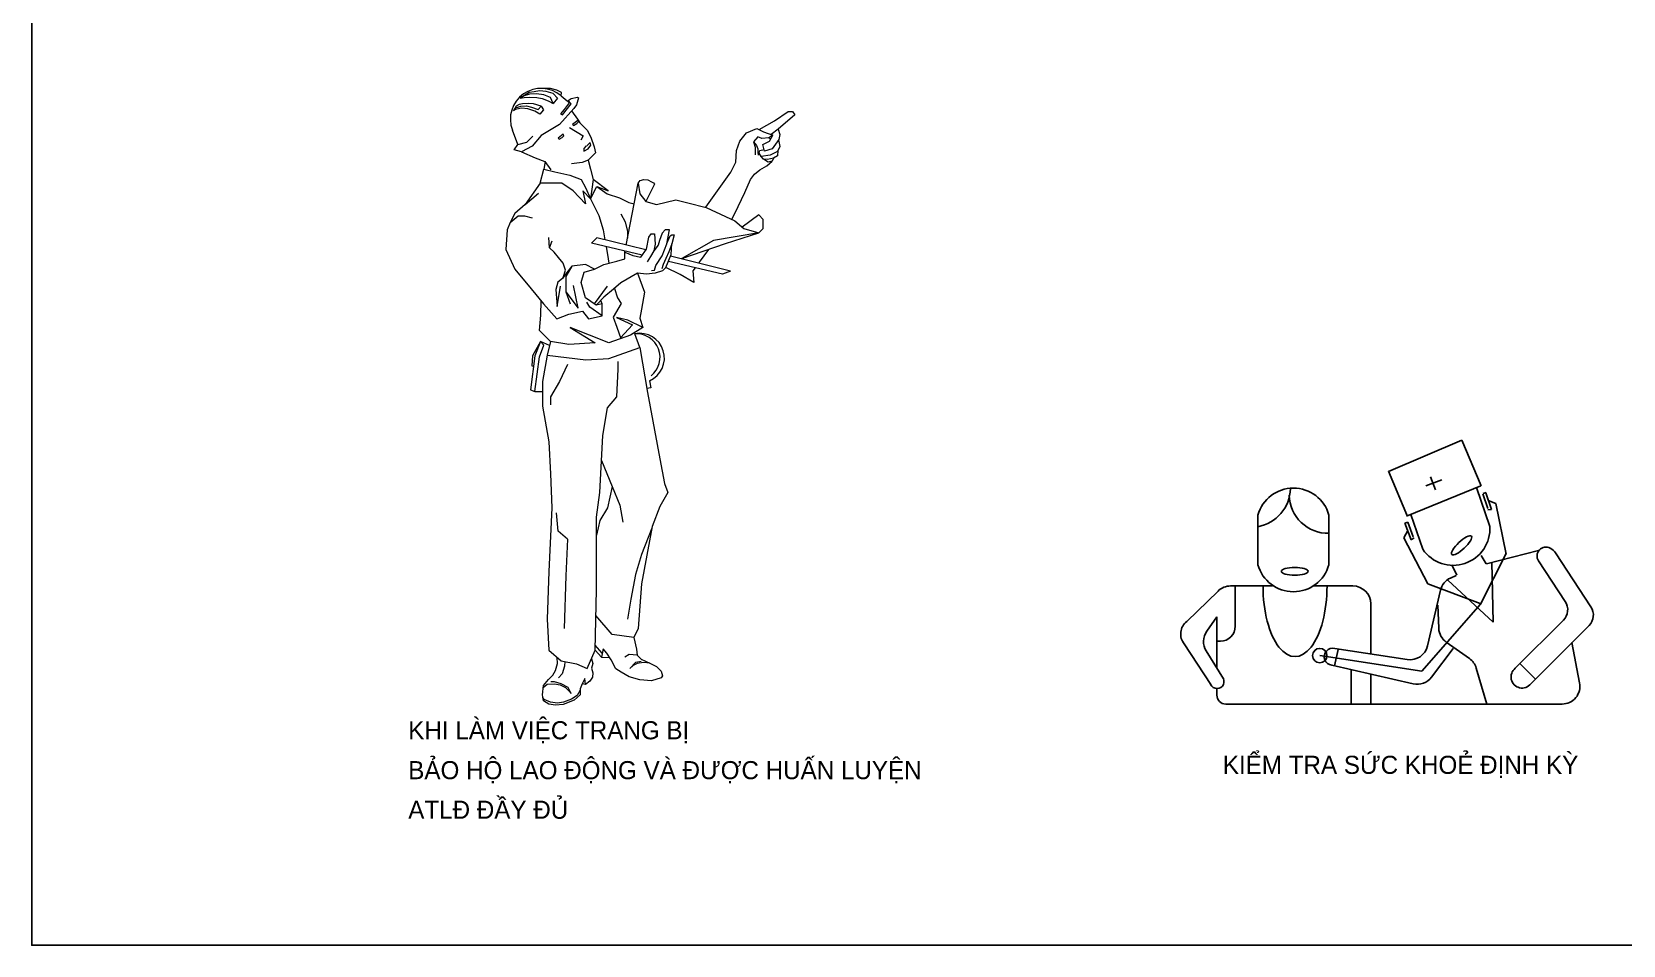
# Model space of a CAD drawing. Header units: millimetres. Extents: x -346728 to 1320345, y -537202 to -385966.
# Drawn here: x 562971 to 605356, y -535536 to -511202 of the extents above; entities that cross this region are included whole.
import ezdxf

# ---------------------------------------------------------------- set-up
doc = ezdxf.new("R2010")
doc.units = ezdxf.units.MM
doc.header["$LTSCALE"] = 100
doc.layers.add('2-GIONG', color=2, linetype='Continuous', lineweight=15)
doc.layers.add('TEXT', color=8, linetype='Continuous', lineweight=25)
doc.layers.add('3', color=3, linetype='Continuous')
doc.styles.add('AVANH', font='VHAVAN.TTF', dxfattribs={"width": 0.8})

# ---------------------------------------------------------------- blocks, each defined once
blk = doc.blocks.new('LVL-KHUNGTEN')
blk.add_lwpolyline([(61073, 41093), (119124, 41093), (119124, 62), (61073, 62)], close=True)
at = {"layer": 'DEFPOINTS'}
for p, q in [((61073, 62), (61073, 41093)), ((119124, 62), (61073, 62))]:
    blk.add_line(p, q, dxfattribs=at)

msp = doc.modelspace()

# ---------------------------------------------------------------- linework, layer by layer
at = {"layer": '2-GIONG', "color": 7, "linetype": 'Continuous'}
for p, q in [((576215.7, -512822.7, 1792.7), (575973.5, -512965.7, 1792.7)), ((576347.8, -512800.7, 1792.7), (576215.7, -512822.7, 1792.7)), ((576413.9, -512855.7, 1792.7), (576226.7, -512866.7, 1792.7)), ((576491, -512778.7, 1792.7), (576347.8, -512800.7, 1792.7)), ((576612.1, -512877.7, 1792.7), (576413.9, -512855.7, 1792.7)), ((576667.1, -512789.7, 1792.7), (576491, -512778.7, 1792.7)), ((576788.3, -512712.6, 1792.7), (576546, -512709.3, 1792.7)), ((576854.3, -512844.7, 1792.7), (576667.1, -512789.7, 1792.7)), ((576953.4, -512756.6, 1792.7), (576788.3, -512712.6, 1792.7)), ((576975.4, -512965.7, 1792.7), (576854.3, -512844.7, 1792.7)), ((577074.5, -512822.7, 1792.7), (576953.4, -512756.6, 1792.7)), ((577069.3, -512904.5, 1792.7), (577074.5, -512822.7, 1792.7)), ((575874.4, -513185.8, 1792.7), (575797.3, -513306.8, 1792.7)), ((575797.3, -513306.8, 1792.7), (575863.4, -513229.8, 1792.7)), ((575852.4, -513273.8, 1792.7), (575797.3, -513306.8, 1792.7)), ((576017.5, -513240.8, 1792.7), (575852.4, -513273.8, 1792.7)), ((575863.4, -513229.8, 1792.7), (575995.5, -513185.8, 1792.7)), ((575951.5, -513141.8, 1792.7), (575874.4, -513185.8, 1792.7)), ((576039.5, -513119.8, 1792.7), (575951.5, -513141.8, 1792.7)), ((576083.6, -512910.7, 1792.7), (575973.5, -512965.7, 1792.7)), ((575973.5, -512965.7, 1792.7), (576083.6, -512954.7, 1792.7)), ((575995.5, -513185.8, 1792.7), (576149.6, -513174.8, 1792.7)), ((576182.7, -513251.8, 1792.7), (576017.5, -513240.8, 1792.7)), ((576204.7, -513108.8, 1792.7), (576039.5, -513119.8, 1792.7)), ((576226.7, -512866.7, 1792.7), (576083.6, -512910.7, 1792.7)), ((576083.6, -512954.7, 1792.7), (576237.7, -512943.7, 1792.7)), ((576149.6, -513174.8, 1792.7), (576281.8, -513207.8, 1792.7)), ((576369.9, -513317.8, 1792.7), (576182.7, -513251.8, 1792.7)), ((576336.8, -513119.8, 1792.7), (576204.7, -513108.8, 1792.7)), ((576237.7, -512943.7, 1792.7), (576424.9, -512954.7, 1792.7)), ((576281.8, -513207.8, 1792.7), (576457.9, -513273.8, 1792.7)), ((576535, -513185.8, 1792.7), (576336.8, -513119.8, 1792.7)), ((576424.9, -512954.7, 1792.7), (576568, -512976.7, 1792.7)), ((576457.9, -513273.8, 1792.7), (576535, -513185.8, 1792.7)), ((576601.1, -513284.8, 1792.7), (576502, -513394.8, 1792.7)), ((576535, -513185.8, 1792.7), (576601.1, -513284.8, 1792.7)), ((576568, -512976.7, 1792.7), (576722.2, -513042.7, 1792.7)), ((576788.3, -512954.7, 1792.7), (576612.1, -512877.7, 1792.7)), ((576722.2, -513042.7, 1792.7), (576854.3, -513108.8, 1792.7)), ((576854.3, -513108.8, 1792.7), (576788.3, -512954.7, 1792.7)), ((576975.4, -512965.7, 1792.7), (576854.3, -513108.8, 1792.7)), ((577406.3, -513241.3, 1792.7), (577021.1, -513674.4, 1792.7)), ((577153.5, -513275, 1792.7), (577050.2, -513391.1, 1792.7)), ((577069.3, -512904.5, 1792.7), (577231, -513042.8, 1792.7)), ((577101.9, -513416.9, 1792.7), (577334.3, -513120.2, 1792.7)), ((577282.6, -513094.4, 1792.7), (577153.5, -513275, 1792.7)), ((577231, -513042.8, 1792.7), (577282.6, -513094.4, 1792.7)), ((577256.8, -513029.9, 1792.7), (577334.3, -512978.2, 1792.7)), ((577334.3, -513120.2, 1792.7), (577256.8, -513029.9, 1792.7)), ((577334.3, -512978.2, 1792.7), (577502.1, -512939.5, 1792.7)), ((577476.3, -513146, 1792.7), (577406.3, -513241.3, 1792.7)), ((577527.9, -512965.3, 1792.7), (577476.3, -513146, 1792.7)), ((577502.1, -512939.5, 1792.7), (577527.9, -512965.3, 1792.7)), ((576502, -513394.8, 1792.7), (576369.9, -513317.8, 1792.7)), ((577021.1, -513674.4, 1792.7), (576539.6, -513963.1, 1792.7)), ((577050.2, -513391.1, 1792.7), (577101.9, -513416.9, 1792.7)), ((577344.4, -513311, 1792.7), (577502.6, -513530.1, 1792.7)), ((577511.7, -513566.3, 1792.7), (577373.8, -513667.3, 1792.7)), ((577373.8, -513667.3, 1792.7), (577401.3, -513694.8, 1792.7)), ((577401.3, -513694.8, 1792.7), (577484.1, -513648.9, 1792.7)), ((577484.1, -513648.9, 1792.7), (577530, -513603, 1792.7)), ((577502.6, -513530.1, 1792.7), (577566.8, -513626.3, 1792.7)), ((577530, -513603, 1792.7), (577511.7, -513566.3, 1792.7)), ((577566.8, -513626.3, 1792.7), (577759.4, -513818.8, 1792.7)), ((582344.3, -513808.1, 1792.7), (582755.5, -513573.4, 1792.7)), ((582755.5, -513573.4, 1792.7), (583116.9, -513325, 1792.7)), ((583297.6, -513415.3, 1792.7), (582845.8, -513799.1, 1792.7)), ((583116.9, -513325, 1792.7), (583229.8, -513325, 1792.7)), ((583229.8, -513325, 1792.7), (583297.6, -513415.3, 1792.7)), ((575913.6, -514203.7, 1792.7), (575769.2, -513818.8, 1792.7)), ((576154.4, -514139.6, 1792.7), (576314.9, -513979.2, 1792.7)), ((576539.6, -513963.1, 1792.7), (576298.8, -514251.9, 1792.7)), ((577125.6, -513933.5, 1792.7), (576987.7, -514034.4, 1792.7)), ((576987.7, -514034.4, 1792.7), (577015.2, -514062, 1792.7)), ((577015.2, -514062, 1792.7), (577098, -514016.1, 1792.7)), ((577098, -514016.1, 1792.7), (577143.9, -513970.2, 1792.7)), ((577143.9, -513970.2, 1792.7), (577125.6, -513933.5, 1792.7)), ((577291, -513749.9, 1792.7), (577658.8, -513970.2, 1792.7)), ((577658.8, -513970.2, 1792.7), (577594.4, -514089.5, 1792.7)), ((577759.4, -513818.8, 1792.7), (577855.7, -514011.3, 1792.7)), ((577855.7, -514011.3, 1792.7), (577952.1, -514267.9, 1792.7)), ((581738.9, -514363.5, 1792.7), (581829.3, -514115.2, 1792.7)), ((581829.3, -514115.2, 1792.7), (582010, -513889.4, 1792.7)), ((582010, -513889.4, 1792.7), (582281.1, -513776.5, 1792.7)), ((582303.7, -514002.3, 1792.7), (582190.7, -514137.7, 1792.7)), ((582281.1, -513776.5, 1792.7), (582461.8, -513866.8, 1792.7)), ((582416.6, -514047.4, 1792.7), (582303.7, -514002.3, 1792.7)), ((582597.3, -514024.9, 1792.7), (582416.6, -514047.4, 1792.7)), ((582439.2, -514205.5, 1792.7), (582619.9, -514115.2, 1792.7)), ((582461.8, -513866.8, 1792.7), (582710.3, -513957.1, 1792.7)), ((582710.3, -513957.1, 1792.7), (582597.3, -514024.9, 1792.7)), ((582597.3, -514024.9, 1792.7), (582653.3, -514056.8, 1792.7)), ((582619.9, -514115.2, 1792.7), (582710.3, -513957.1, 1792.7)), ((582845.8, -513799.1, 1792.7), (582660.4, -513939, 1792.7)), ((582868.4, -514070, 1792.7), (582687.7, -514318.3, 1792.7)), ((582845.8, -513799.1, 1792.7), (582891, -513934.6, 1792.7)), ((582860.6, -514080.8, 1792.7), (582898.1, -514253.4, 1792.7)), ((582891, -513934.6, 1792.7), (582868.4, -514070, 1792.7)), ((575817.3, -514348.1, 1792.7), (575913.6, -514203.7, 1792.7)), ((576009.9, -514396.2, 1792.7), (575817.3, -514348.1, 1792.7)), ((575913.6, -514203.7, 1792.7), (576154.4, -514139.6, 1792.7)), ((576298.8, -514251.9, 1792.7), (576009.9, -514396.2, 1792.7)), ((576009.9, -514396.2, 1792.7), (576379.1, -514556.6, 1792.7)), ((576379.1, -514556.6, 1792.7), (576635.9, -514652.9, 1792.7)), ((577732.3, -514236.4, 1792.7), (577677.1, -514309.8, 1792.7)), ((577677.1, -514309.8, 1792.7), (577677.1, -514383.3, 1792.7)), ((577677.1, -514383.3, 1792.7), (577787.5, -514319, 1792.7)), ((577842.6, -514153.8, 1792.7), (577750.7, -514236.4, 1792.7)), ((577787.5, -514319, 1792.7), (577861, -514218, 1792.7)), ((577984.2, -514428.3, 1792.7), (577791.5, -514620.8, 1792.7)), ((577861, -514218, 1792.7), (577842.6, -514153.8, 1792.7)), ((577952.1, -514267.9, 1792.7), (577984.2, -514428.3, 1792.7)), ((581721.8, -514678.9, 1792.7), (581738.9, -514363.5, 1792.7)), ((582190.7, -514137.7, 1792.7), (582273.9, -514230.8, 1792.7)), ((582190.7, -514137.7, 1792.7), (582235.9, -514273.2, 1792.7)), ((582235.9, -514273.2, 1792.7), (582235.9, -514476.3, 1792.7)), ((582273.9, -514230.8, 1792.7), (582307.9, -514321.5, 1792.7)), ((582307.9, -514321.5, 1792.7), (582307.9, -514412.2, 1792.7)), ((582307.9, -514412.2, 1792.7), (582319.3, -514491.6, 1792.7)), ((582342, -514434.9, 1792.7), (582364.7, -514366.9, 1792.7)), ((582398.7, -514525.6, 1792.7), (582342, -514434.9, 1792.7)), ((582364.7, -514366.9, 1792.7), (582472.8, -514339.8, 1792.7)), ((582637.1, -514491.6, 1792.7), (582398.7, -514525.6, 1792.7)), ((582455.5, -514593.7, 1792.7), (582398.7, -514525.6, 1792.7)), ((582484.4, -514386, 1792.7), (582439.2, -514205.5, 1792.7)), ((582687.7, -514318.3, 1792.7), (582484.4, -514386, 1792.7)), ((582830, -514389.5, 1792.7), (582637.1, -514491.6, 1792.7)), ((582830, -514503, 1792.7), (582727.8, -514571, 1792.7)), ((582898.1, -514253.4, 1792.7), (582830, -514389.5, 1792.7)), ((582841.3, -514366.8, 1792.7), (582830, -514503, 1792.7)), ((576511.2, -515233.2, 1792.7), (576603.9, -514862.8, 1792.7)), ((576641.5, -514660.7, 1792.7), (576603.9, -514862.8, 1792.7)), ((576603.9, -514862.8, 1792.7), (576905, -514932.3, 1792.7)), ((576635.9, -514652.9, 1792.7), (576796.4, -514877.4, 1792.7)), ((576905, -514932.3, 1792.7), (577298.8, -515024.9, 1792.7)), ((577631, -514684.9, 1792.7), (577342.1, -514717, 1792.7)), ((577791.5, -514620.8, 1792.7), (577631, -514684.9, 1792.7)), ((577791.5, -514620.8, 1792.7), (577854.8, -514862.8, 1792.7)), ((577854.8, -514862.8, 1792.7), (577924.3, -515140.6, 1792.7)), ((580920.9, -515877.8, 1792.7), (581588.2, -514945.9, 1792.7)), ((581588.2, -514945.9, 1792.7), (581721.8, -514678.9, 1792.7)), ((582217.1, -514990.7, 1792.7), (582364.7, -514877.2, 1792.7)), ((582364.7, -514877.2, 1792.7), (582546.3, -514775.2, 1792.7)), ((582580.3, -514673.1, 1792.7), (582455.5, -514593.7, 1792.7)), ((582569, -514605, 1792.7), (582455.5, -514593.7, 1792.7)), ((582546.3, -514775.2, 1792.7), (582693.8, -514650.4, 1792.7)), ((582727.8, -514571, 1792.7), (582569, -514605, 1792.7)), ((582693.8, -514650.4, 1792.7), (582580.3, -514673.1, 1792.7)), ((582727.8, -514571, 1792.7), (582693.8, -514650.4, 1792.7)), ((576511.2, -515233.2, 1792.7), (576114.2, -515799.7, 1792.7)), ((577090.3, -515233.2, 1792.7), (576511.2, -515233.2, 1792.7)), ((577391.5, -515441.6, 1792.7), (577090.3, -515233.2, 1792.7)), ((577298.8, -515024.9, 1792.7), (577600, -515140.6, 1792.7)), ((577600, -515140.6, 1792.7), (577715.8, -515349, 1792.7)), ((577715.8, -515349, 1792.7), (577854.8, -515649.9, 1792.7)), ((577924.3, -515140.6, 1792.7), (577854.8, -515649.9, 1792.7)), ((577854.8, -515649.9, 1792.7), (578016.9, -515325.8, 1792.7)), ((578318.1, -515441.6, 1792.7), (577924.3, -515140.6, 1792.7)), ((578016.9, -515325.8, 1792.7), (578318.1, -515441.6, 1792.7)), ((578016.9, -515325.8, 1792.7), (578294.1, -515522.4, 1792.7)), ((578801.8, -516883.2, 1792.7), (579123.7, -515238.3, 1792.7)), ((579123.7, -515238.3, 1792.7), (579171.2, -515162.9, 1792.7)), ((579123.7, -515238.3, 1792.7), (579163.9, -515519, 1792.7)), ((579171.2, -515162.9, 1792.7), (579267.7, -515138.8, 1792.7)), ((579267.7, -515138.8, 1792.7), (579380.4, -515146.8, 1792.7)), ((579557.3, -515259.4, 1792.7), (579324.4, -515719.5, 1792.7)), ((579380.4, -515146.8, 1792.7), (579476.9, -515195.1, 1792.7)), ((579476.9, -515195.1, 1792.7), (579533.2, -515227.2, 1792.7)), ((579533.2, -515227.2, 1792.7), (579557.3, -515259.4, 1792.7)), ((581964, -515484.4, 1792.7), (582115, -515138.1, 1792.7)), ((582115, -515138.1, 1792.7), (582217.1, -514990.7, 1792.7)), ((576114.2, -515799.7, 1792.7), (575833.4, -516040.3, 1792.7)), ((576114.2, -515799.7, 1792.7), (576465.4, -515503.8, 1792.7)), ((577715.8, -515788.8, 1792.7), (577391.5, -515441.6, 1792.7)), ((577854.8, -515649.9, 1792.7), (577646.3, -515441.6, 1792.7)), ((577646.3, -515441.6, 1792.7), (577715.8, -515788.8, 1792.7)), ((577854.8, -515649.9, 1792.7), (578076.2, -516098.9, 1792.7)), ((578294.1, -515522.4, 1792.7), (578626.3, -515623.4, 1792.7)), ((578626.3, -515623.4, 1792.7), (578871.8, -515753.3, 1792.7)), ((578871.8, -515753.3, 1792.7), (579017.4, -515781.8, 1792.7)), ((579163.9, -515519, 1792.7), (579324.4, -515719.5, 1792.7)), ((579324.4, -515719.5, 1792.7), (579605.3, -515799.7, 1792.7)), ((579605.3, -515799.7, 1792.7), (580126.9, -515679.4, 1792.7)), ((580126.9, -515679.4, 1792.7), (580447.9, -515759.6, 1792.7)), ((580447.9, -515759.6, 1792.7), (580929.4, -515879.9, 1792.7)), ((581782.9, -515853.1, 1792.7), (581964, -515484.4, 1792.7)), ((575833.4, -516040.3, 1792.7), (575713, -516280.9, 1792.7)), ((575713, -516280.9, 1792.7), (575925.1, -516103.5, 1792.7)), ((575925.1, -516103.5, 1792.7), (576095.6, -516103.5, 1792.7)), ((576095.6, -516103.5, 1792.7), (576300.3, -516154.6, 1792.7)), ((578076.2, -516098.9, 1792.7), (578192.6, -516480.6, 1792.7)), ((578658.4, -516053.6, 1792.7), (578774.8, -516267.1, 1792.7)), ((580929.4, -515879.9, 1792.7), (581451.1, -516120.5, 1792.7)), ((581451.1, -516120.5, 1792.7), (581691.9, -516240.8, 1792.7)), ((581617.8, -516203.8, 1792.7), (581782.9, -515853.1, 1792.7)), ((581691.9, -516240.8, 1792.7), (581932.6, -516441.3, 1792.7)), ((582333.9, -516080.4, 1792.7), (581889.2, -516405.2, 1792.7)), ((582454.3, -516200.7, 1792.7), (582333.9, -516080.4, 1792.7)), ((582454.3, -516441.3, 1792.7), (582454.3, -516200.7, 1792.7)), ((575632.7, -516481.4, 1792.7), (575592.6, -517002.7, 1792.7)), ((575713, -516280.9, 1792.7), (575632.7, -516481.4, 1792.7)), ((578192.6, -516480.6, 1792.7), (578236.7, -516742.6, 1792.7)), ((578774.8, -516267.1, 1792.7), (578833, -516525.9, 1792.7)), ((578833, -516525.9, 1792.7), (578838.1, -516697.7, 1792.7)), ((579342.2, -516991.6, 1792.7), (579406.4, -516670.5, 1792.7)), ((579406.4, -516670.5, 1792.7), (579470.7, -516584.9, 1792.7)), ((579470.7, -516584.9, 1792.7), (579556.4, -516584.9, 1792.7)), ((579556.4, -516584.9, 1792.7), (579577.8, -516863.2, 1792.7)), ((579763.7, -516566.6, 1792.7), (579686.4, -516765.3, 1792.7)), ((579841.1, -516478.2, 1792.7), (579763.7, -516566.6, 1792.7)), ((579951.6, -516478.2, 1792.7), (579841.1, -516478.2, 1792.7)), ((579885.3, -516853.6, 1792.7), (579951.6, -516478.2, 1792.7)), ((579886.6, -516846.3, 1792.7), (579968.6, -516636.7, 1792.7)), ((579968.6, -516636.7, 1792.7), (580019.2, -516611.4, 1792.7)), ((580019.2, -516611.4, 1792.7), (580078.2, -516611.4, 1792.7)), ((580078.2, -516611.4, 1792.7), (580019.2, -516847.4, 1792.7)), ((582333.9, -516561.6, 1792.7), (581130.1, -516762.1, 1792.7)), ((581451.1, -516842.3, 1792.7), (582333.9, -516561.6, 1792.7)), ((581932.6, -516441.3, 1792.7), (582333.9, -516561.6, 1792.7)), ((582333.9, -516561.6, 1792.7), (582454.3, -516441.3, 1792.7)), ((575592.6, -517002.7, 1792.7), (575833.4, -517524, 1792.7)), ((576760.9, -516955.8, 1792.7), (576743.9, -516683.1, 1792.7)), ((576760.9, -516955.8, 1792.7), (576829.2, -516768.3, 1792.7)), ((576880.3, -517075.2, 1792.7), (576760.9, -516955.8, 1792.7)), ((576999.7, -517211.5, 1792.7), (576880.3, -517075.2, 1792.7)), ((577876.6, -516834.5, 1792.7), (578022, -516689.2, 1792.7)), ((579227.6, -517155.1, 1792.7), (577876.6, -516834.5, 1792.7)), ((579326.6, -517013.8, 1792.7), (578022, -516689.2, 1792.7)), ((578267.8, -516927.3, 1792.7), (578302.6, -517134, 1792.7)), ((578763.8, -517077.2, 1792.7), (578769.8, -517046.5, 1792.7)), ((578763.8, -517077.2, 1792.7), (578978, -517162.9, 1792.7)), ((578763.8, -517248.5, 1792.7), (578763.8, -517077.2, 1792.7)), ((579192.2, -517205.7, 1792.7), (579342.2, -516991.6, 1792.7)), ((579535, -517034.4, 1792.7), (579449.3, -517184.3, 1792.7)), ((579577.8, -516863.2, 1792.7), (579535, -517034.4, 1792.7)), ((579653.2, -516886.8, 1792.7), (579535, -517034.4, 1792.7)), ((579686.4, -516765.3, 1792.7), (579653.2, -516886.8, 1792.7)), ((579763.7, -517173.9, 1792.7), (579885.3, -516853.6, 1792.7)), ((579934.9, -517066.5, 1792.7), (579859, -517243.5, 1792.7)), ((580019.2, -516847.4, 1792.7), (579934.9, -517066.5, 1792.7)), ((580002.3, -517133.9, 1792.7), (580019.2, -516847.4, 1792.7)), ((581130.1, -516762.1, 1792.7), (580287.4, -517243.3, 1792.7)), ((580287.4, -517243.3, 1792.7), (581451.1, -516842.3, 1792.7)), ((580994.6, -516999.6, 1792.7), (580748.4, -517342.8, 1792.7)), ((575833.4, -517524, 1792.7), (576274.8, -518045.3, 1792.7)), ((577119.2, -517365, 1792.7), (576999.7, -517211.5, 1792.7)), ((577187.4, -517552.5, 1792.7), (577119.2, -517365, 1792.7)), ((577358.2, -517443.8, 1792.7), (577187.4, -517654.8, 1792.7)), ((577358.2, -517443.8, 1792.7), (577197.7, -517724.5, 1792.7)), ((577719.3, -517403.7, 1792.7), (577358.2, -517443.8, 1792.7)), ((577679.2, -517604.2, 1792.7), (577960.1, -517524, 1792.7)), ((577960.1, -517524, 1792.7), (577719.3, -517403.7, 1792.7)), ((577960.1, -517524, 1792.7), (578206.9, -517398.3, 1792.7)), ((578206.9, -517398.3, 1792.7), (578549.6, -517312.7, 1792.7)), ((578302.6, -517134, 1792.7), (578337, -517365.8, 1792.7)), ((578549.6, -517312.7, 1792.7), (578763.8, -517248.5, 1792.7)), ((578978, -517162.9, 1792.7), (579192.2, -517205.7, 1792.7)), ((579449.3, -517184.3, 1792.7), (579363.6, -517334.1, 1792.7)), ((579553.8, -517549.3, 1792.7), (579587, -517427.8, 1792.7)), ((579587, -517427.8, 1792.7), (579763.7, -517173.9, 1792.7)), ((579783.1, -517403.6, 1792.7), (579749.3, -517513.1, 1792.7)), ((579856.3, -517484, 1792.7), (579770.6, -517569.6, 1792.7)), ((579859, -517243.5, 1792.7), (579783.1, -517403.6, 1792.7)), ((579856.3, -517484, 1792.7), (580002.3, -517133.9, 1792.7)), ((580235.5, -517670.3, 1792.7), (579856.3, -517484, 1792.7)), ((581365.9, -517662.6, 1792.7), (579924.5, -517320.5, 1792.7)), ((581584, -517575.4, 1792.7), (579984.2, -517177.4, 1792.7)), ((580638.1, -517489.9, 1792.7), (580577.5, -517570.6, 1792.7)), ((580748.4, -517342.8, 1792.7), (580732.8, -517363.7, 1792.7)), ((576982.7, -517876.4, 1792.7), (576931.5, -518063.9, 1792.7)), ((577102.1, -517774.1, 1792.7), (576982.7, -517876.4, 1792.7)), ((577187.4, -517654.8, 1792.7), (577102.1, -517774.1, 1792.7)), ((577120.5, -517748.3, 1792.7), (577187.4, -517552.5, 1792.7)), ((577197.7, -517724.5, 1792.7), (577197.7, -518125.5, 1792.7)), ((577598.9, -517884.9, 1792.7), (577679.2, -517604.2, 1792.7)), ((577719.3, -518285.9, 1792.7), (577598.9, -517884.9, 1792.7)), ((578656.7, -517890.7, 1792.7), (578463.9, -518061.9, 1792.7)), ((579106.5, -517633.8, 1792.7), (578656.7, -517890.7, 1792.7)), ((579342.2, -517655.2, 1792.7), (579106.5, -517633.8, 1792.7)), ((579106.5, -517633.8, 1792.7), (579285.9, -518136.6, 1792.7)), ((579577.8, -517633.8, 1792.7), (579342.2, -517655.2, 1792.7)), ((579476.5, -517560.3, 1792.7), (579553.8, -517549.3, 1792.7)), ((579770.6, -517569.6, 1792.7), (579577.8, -517633.8, 1792.7)), ((580606, -517883.9, 1792.7), (580235.5, -517670.3, 1792.7)), ((580577.5, -517570.6, 1792.7), (580606, -517883.9, 1792.7)), ((581584, -517575.4, 1792.7), (581365.9, -517662.6, 1792.7)), ((576274.8, -518045.3, 1792.7), (576595.8, -518446.3, 1792.7)), ((576530.1, -518751.2, 1792.7), (576534.6, -518369.9, 1792.7)), ((576931.5, -518063.9, 1792.7), (576965.6, -518524.2, 1792.7)), ((576965.6, -518524.2, 1792.7), (577050.9, -517978.7, 1792.7)), ((577197.7, -518125.5, 1792.7), (577313.4, -518449.2, 1792.7)), ((577197.7, -518125.5, 1792.7), (577518.7, -518566.6, 1792.7)), ((577518.7, -518566.6, 1792.7), (577398.3, -517965.1, 1792.7)), ((578000.2, -518486.4, 1792.7), (577719.3, -518285.9, 1792.7)), ((578292.6, -517976.3, 1792.7), (577952.7, -518452.5, 1792.7)), ((578206.9, -518276, 1792.7), (578000.2, -518486.4, 1792.7)), ((578160.7, -518446.3, 1792.7), (578122.5, -518361.9, 1792.7)), ((578463.9, -518061.9, 1792.7), (578206.9, -518276, 1792.7)), ((578488.3, -518040.3, 1792.7), (578574.3, -518285.4, 1792.7)), ((578574.3, -518285.4, 1792.7), (578671.3, -518440.7, 1792.7)), ((579285.9, -518136.6, 1792.7), (579208.2, -518589.5, 1792.7)), ((576491.3, -519158.7, 1792.7), (576530.1, -518751.2, 1792.7)), ((576595.8, -518446.3, 1792.7), (576956.9, -518847.3, 1792.7)), ((576956.9, -518847.3, 1792.7), (577277.9, -518727, 1792.7)), ((577277.9, -518727, 1792.7), (577639.1, -518646.8, 1792.7)), ((577639.1, -518646.8, 1792.7), (577799.6, -518847.3, 1792.7)), ((577837.6, -518535.4, 1792.7), (577750.7, -518405.2, 1792.7)), ((577799.6, -518847.3, 1792.7), (578160.7, -518767.1, 1792.7)), ((578160.7, -518767.1, 1792.7), (577837.6, -518535.4, 1792.7)), ((578160.7, -518446.3, 1792.7), (578000.2, -518486.4, 1792.7)), ((578160.7, -518767.1, 1792.7), (578160.7, -518446.3, 1792.7)), ((578671.3, -518440.7, 1792.7), (578457.8, -518803, 1792.7)), ((579208.2, -518589.5, 1792.7), (579163, -518835.3, 1792.7)), ((576782.4, -519449.9, 1792.7), (576491.3, -519158.7, 1792.7)), ((578341.4, -519488.7, 1792.7), (577312.8, -519081.1, 1792.7)), ((577312.8, -519081.1, 1792.7), (577972.7, -519488.7, 1792.7)), ((578457.8, -518803, 1792.7), (578554.9, -519068.2, 1792.7)), ((578846, -518887, 1792.7), (578541.9, -518815.9, 1792.7)), ((578541.9, -518815.9, 1792.7), (578968.9, -519010, 1792.7)), ((578554.9, -519068.2, 1792.7), (578662.4, -519376.9, 1792.7)), ((578968.9, -519010, 1792.7), (578651.9, -519352.8, 1792.7)), ((579247.1, -519081.1, 1792.7), (578846, -518887, 1792.7)), ((579247.1, -519081.1, 1792.7), (578917.1, -519288.1, 1792.7)), ((579163, -518835.3, 1792.7), (579247.1, -519081.1, 1792.7)), ((576523.6, -519449.9, 1792.7), (576303.7, -519831.5, 1792.7)), ((576523.6, -519449.9, 1792.7), (576368.4, -519831.5, 1792.7)), ((576491.3, -519863.9, 1792.7), (576607.7, -519553.4, 1792.7)), ((576757.4, -519559.5, 1792.7), (576523.6, -519449.9, 1792.7)), ((576607.7, -519553.4, 1792.7), (576523.6, -519449.9, 1792.7)), ((576782.4, -519449.9, 1792.7), (576698.3, -519818.6, 1792.7)), ((577274, -519533.9, 1792.7), (576782.4, -519449.9, 1792.7)), ((577972.7, -519488.7, 1792.7), (577274, -519533.9, 1792.7)), ((578917.1, -519288.1, 1792.7), (578341.4, -519488.7, 1792.7)), ((578341.4, -519902.7, 1792.7), (579163, -519611.6, 1792.7)), ((579163, -519611.6, 1792.7), (579035.9, -519246.8, 1792.7)), ((579163, -519611.6, 1792.7), (579370, -520808.3, 1792.7)), ((576368.4, -519831.5, 1792.7), (576251.9, -520737.2, 1792.7)), ((576303.7, -519831.5, 1792.7), (576284.3, -520103.2, 1792.7)), ((576368.4, -520788.9, 1792.7), (576491.3, -519863.9, 1792.7)), ((576698.3, -519818.6, 1792.7), (576575.4, -520517.2, 1792.7)), ((576698.3, -519818.6, 1792.7), (577726.8, -519941.5, 1792.7)), ((577235.2, -520064.4, 1792.7), (577028.2, -520517.2, 1792.7)), ((577726.8, -519941.5, 1792.7), (578341.4, -519902.7, 1792.7)), ((578587.2, -520187.3, 1792.7), (578587.2, -519986.8, 1792.7)), ((576284.3, -520103.2, 1792.7), (576332.6, -520109.4, 1792.7)), ((578548.4, -520931.2, 1792.7), (578587.2, -520187.3, 1792.7)), ((576251.9, -520737.2, 1792.7), (576368.4, -520788.9, 1792.7)), ((576368.4, -520788.9, 1792.7), (576575.4, -520788.9, 1792.7)), ((576575.4, -520517.2, 1792.7), (576575.4, -521177.1, 1792.7)), ((577028.2, -520517.2, 1792.7), (576782.4, -520931.2, 1792.7)), ((579454.1, -520685.4, 1792.7), (579351.8, -520703.1, 1792.7)), ((579370, -520808.3, 1792.7), (579699.9, -522574.4, 1792.7)), ((579421.7, -520497.8, 1792.7), (579454.1, -520685.4, 1792.7)), ((576575.4, -521177.1, 1792.7), (576737.1, -522121.5, 1792.7)), ((576782.4, -520931.2, 1792.7), (576782.4, -521138.3, 1792.7)), ((578179.7, -521959.8, 1792.7), (578302.6, -521215.9, 1792.7)), ((578302.6, -521215.9, 1792.7), (578548.4, -520931.2, 1792.7)), ((576737.1, -522121.5, 1792.7), (576782.4, -522981.9, 1792.7)), ((578095.6, -523480, 1792.7), (578179.7, -521959.8, 1792.7)), ((579699.9, -522574.4, 1792.7), (579822.8, -523234.2, 1792.7)), ((576782.4, -522981.9, 1792.7), (576821.2, -523887.6, 1792.7)), ((578143, -522622.9, 1792.7), (578425.5, -523311.8, 1792.7)), ((578425.5, -523311.8, 1792.7), (578302.6, -523887.6, 1792.7)), ((578425.5, -523311.8, 1792.7), (578632.5, -523809.9, 1792.7)), ((579822.8, -523234.2, 1792.7), (579906.9, -523480, 1792.7)), ((578011.5, -524133.4, 1792.7), (578095.6, -523480, 1792.7)), ((578632.5, -523809.9, 1792.7), (578710.1, -524262.8, 1792.7)), ((579699.9, -523848.8, 1792.7), (579492.9, -524385.7, 1792.7)), ((579906.9, -523480, 1792.7), (579699.9, -523848.8, 1792.7)), ((576821.2, -523887.6, 1792.7), (576737.1, -525576, 1792.7)), ((576989.4, -524508.6, 1792.7), (576944.1, -524017, 1792.7)), ((578011.5, -526067.6, 1792.7), (578011.5, -524133.4, 1792.7)), ((578095.6, -524217.5, 1792.7), (578011.5, -524611.4, 1792.7)), ((578302.6, -523887.6, 1792.7), (578095.6, -524217.5, 1792.7)), ((577235.2, -524715.6, 1792.7), (576989.4, -524508.6, 1792.7)), ((577235.2, -524715.6, 1792.7), (577196.4, -525698.9, 1792.7)), ((579492.9, -524385.7, 1792.7), (579208.2, -525905.9, 1792.7)), ((579484.5, -524430.2, 1792.7), (579208.2, -525123.1, 1792.7)), ((579208.2, -525123.1, 1792.7), (579046.5, -525660.1, 1792.7)), ((576737.1, -525576, 1792.7), (576698.3, -526850.4, 1792.7)), ((577196.4, -525698.9, 1792.7), (577151.1, -527096.2, 1792.7)), ((579046.5, -525660.1, 1792.7), (578923.6, -526313.4, 1792.7)), ((579208.2, -525905.9, 1792.7), (579124.1, -527096.2, 1792.7)), ((577972.7, -527671.9, 1792.7), (578011.5, -526067.6, 1792.7)), ((578923.6, -526313.4, 1792.7), (578839.5, -526850.4, 1792.7)), ((578425.5, -527257.9, 1792.7), (577994.9, -526751.4, 1792.7)), ((576698.3, -526850.4, 1792.7), (576737.1, -527671.9, 1792.7)), ((579001.2, -527342, 1792.7), (578425.5, -527257.9, 1792.7)), ((579124.1, -527096.2, 1792.7), (579001.2, -527342, 1792.7)), ((576737.1, -527671.9, 1792.7), (577067, -527956.6, 1792.7)), ((577765.7, -528163.6, 1792.7), (577972.7, -527671.9, 1792.7)), ((578147.3, -527859.5, 1792.7), (577972.7, -527671.9, 1792.7)), ((578165.4, -527756.9, 1792.7), (577975.7, -527546, 1792.7)), ((578186.1, -527639.6, 1792.7), (578147.3, -527859.5, 1792.7)), ((578289.6, -527756, 1792.7), (578186.1, -527639.6, 1792.7)), ((579001.2, -527342, 1792.7), (579072.4, -527652.5, 1792.7)), ((579072.4, -527652.5, 1792.7), (579098.3, -527807.8, 1792.7)), ((576918.2, -528221.8, 1792.7), (576970, -528034.2, 1792.7)), ((576970, -528034.2, 1792.7), (576964.6, -527868.2, 1792.7)), ((577067, -527956.6, 1792.7), (577481, -528040.7, 1792.7)), ((577157.6, -528105.3, 1792.7), (577092.9, -528305.9, 1792.7)), ((577168.9, -527977.3, 1792.7), (577157.6, -528105.3, 1792.7)), ((577481, -528040.7, 1792.7), (577765.7, -528163.6, 1792.7)), ((577875.1, -527903.6, 1792.7), (577914.4, -528034.2, 1792.7)), ((577914.4, -528034.2, 1792.7), (577875.6, -528157.1, 1792.7)), ((578147.3, -527859.5, 1792.7), (578364.7, -527875.3, 1792.7)), ((578399.6, -527930.7, 1792.7), (578289.6, -527756, 1792.7)), ((578529, -528176.5, 1792.7), (578399.6, -527930.7, 1792.7)), ((578884.8, -527794.8, 1792.7), (578768.4, -527859.5, 1792.7)), ((579098.3, -527807.8, 1792.7), (578884.8, -527794.8, 1792.7)), ((578897.7, -528163.6, 1792.7), (579059.5, -527995.4, 1792.7)), ((578988.3, -528085.9, 1792.7), (578897.7, -528163.6, 1792.7)), ((579098.3, -528034.2, 1792.7), (578988.3, -528085.9, 1792.7)), ((579059.5, -527995.4, 1792.7), (579201.8, -527969.5, 1792.7)), ((579098.3, -527807.8, 1792.7), (579201.8, -527917.7, 1792.7)), ((579266.5, -528008.3, 1792.7), (579098.3, -528034.2, 1792.7)), ((579201.8, -527917.7, 1792.7), (579428.2, -528021.3, 1792.7)), ((579428.2, -528021.3, 1792.7), (579266.5, -528008.3, 1792.7)), ((579428.2, -528021.3, 1792.7), (579609.3, -528111.8, 1792.7)), ((579609.3, -528111.8, 1792.7), (579732.2, -528234.7, 1792.7)), ((576594.8, -528616.4, 1792.7), (576730.6, -528454.7, 1792.7)), ((576730.6, -528454.7, 1792.7), (576847.1, -528344.7, 1792.7)), ((576892.3, -528519.4, 1792.7), (576795.3, -528519.4, 1792.7)), ((576847.1, -528344.7, 1792.7), (576918.2, -528221.8, 1792.7)), ((577067, -528571.1, 1792.7), (576892.3, -528519.4, 1792.7)), ((577092.9, -528305.9, 1792.7), (576995.9, -528409.4, 1792.7)), ((577701, -528428.8, 1792.7), (577629.8, -528571.1, 1792.7)), ((577713.9, -528590.5, 1792.7), (577701, -528428.8, 1792.7)), ((577836.8, -528506.4, 1792.7), (577713.9, -528590.5, 1792.7)), ((577901.5, -528396.5, 1792.7), (577836.8, -528506.4, 1792.7)), ((577875.6, -528157.1, 1792.7), (577914.4, -528280, 1792.7)), ((577914.4, -528280, 1792.7), (577901.5, -528396.5, 1792.7)), ((578671.3, -528260.6, 1792.7), (578529, -528176.5, 1792.7)), ((578884.8, -528390, 1792.7), (578671.3, -528260.6, 1792.7)), ((579163, -528467.6, 1792.7), (578884.8, -528390, 1792.7)), ((579479.9, -528493.5, 1792.7), (579163, -528467.6, 1792.7)), ((579732.2, -528415.9, 1792.7), (579479.9, -528493.5, 1792.7)), ((579732.2, -528234.7, 1792.7), (579771, -528364.1, 1792.7)), ((579771, -528364.1, 1792.7), (579732.2, -528415.9, 1792.7)), ((576568.9, -528868.7, 1792.7), (576594.8, -528616.4, 1792.7)), ((576594.8, -529030.4, 1792.7), (576568.9, -528868.7, 1792.7)), ((576620.7, -528991.6, 1792.7), (576579.9, -528937.2, 1792.7)), ((576589.5, -528667.6, 1792.7), (576698.3, -528577.6, 1792.7)), ((576698.3, -528577.6, 1792.7), (576892.3, -528571.1, 1792.7)), ((576892.3, -528571.1, 1792.7), (577041.1, -528603.5, 1792.7)), ((577041.1, -528603.5, 1792.7), (577183.5, -528668.2, 1792.7)), ((577254.6, -528668.2, 1792.7), (577067, -528571.1, 1792.7)), ((577183.5, -528668.2, 1792.7), (577280.5, -528765.2, 1792.7)), ((577332.2, -528829.9, 1792.7), (577254.6, -528668.2, 1792.7)), ((577280.5, -528765.2, 1792.7), (577332.2, -528829.9, 1792.7)), ((577494, -528881.6, 1792.7), (577345.2, -528978.7, 1792.7)), ((577578.1, -528868.7, 1792.7), (577416.3, -529004.5, 1792.7)), ((577578.1, -528739.3, 1792.7), (577494, -528881.6, 1792.7)), ((577629.8, -528571.1, 1792.7), (577578.1, -528707, 1792.7)), ((577578.1, -528707, 1792.7), (577578.1, -528868.7, 1792.7)), ((577713.9, -528590.5, 1792.7), (577629, -528573.2, 1792.7)), ((576743.6, -529114.5, 1792.7), (576594.8, -529030.4, 1792.7)), ((576782.4, -529062.8, 1792.7), (576620.7, -528991.6, 1792.7)), ((576918.2, -529140.4, 1792.7), (576743.6, -529114.5, 1792.7)), ((576970, -529088.6, 1792.7), (576782.4, -529062.8, 1792.7)), ((577118.8, -529127.4, 1792.7), (576918.2, -529140.4, 1792.7)), ((577131.7, -529062.8, 1792.7), (576970, -529088.6, 1792.7)), ((577416.3, -529004.5, 1792.7), (577118.8, -529127.4, 1792.7)), ((577345.2, -528978.7, 1792.7), (577131.7, -529062.8, 1792.7))]:
    msp.add_line(p, q, dxfattribs=at)
for centre, radius, start, end in [((576537.8, -513530.3, 1792.7), 821, 49.66388, 200.56861), ((579161.7, -519893, 1792.7), 658.4, 293.25886, 101.02074), ((579072.3, -519876.5, 1792.7), 630.8, 308.74201, 93.30586)]:
    msp.add_arc(centre, radius, start, end, dxfattribs=at)
at = {"layer": '3'}
for p, q in [((601061.5, -522078.3, 723.2), (599108.6, -522914.7, 723.2)), ((601573.1, -523299.6, 723.2), (601061.5, -522078.3, 723.2)), ((599105.3, -522906.9, 723.2), (599611.2, -524111, 723.2)), ((599631.1, -524091.1, 723.2), (601564.1, -523294.5, 723.2)), ((600100.6, -523300.4, 723.2), (600527.9, -523135.1, 723.2)), ((600222.4, -523057.1, 723.2), (600358.4, -523400.6, 723.2)), ((601451.2, -523341, 723.2), (601804.5, -524378.1, 723.2)), ((601755.4, -523902.6, 723.2), (601619.6, -523512.1, 723.2)), ((601625.3, -523506.4, 723.2), (601707.7, -523475.7, 723.2)), ((601702, -523481.4, 723.2), (601851.1, -523932.6, 723.2)), ((601759.1, -523685.4, 723.2), (601967.9, -523767.2, 723.2)), ((601967.9, -523767.2, 723.2), (602236.9, -525121.5, 723.2)), ((595627.9, -525399.1, 723.2), (595627.9, -524077.2, 723.2)), ((597516.6, -524077.2, 723.2), (597516.6, -525399.1, 723.2)), ((599624.9, -524266.8, 723.2), (599541.4, -524294.6, 723.2)), ((599541.4, -524294.6, 723.2), (599708.4, -524739.6, 723.2)), ((599764, -524656.1, 723.2), (599624.9, -524266.8, 723.2)), ((600016.6, -524987.1, 723.2), (599701.5, -524062.1, 723.2)), ((601851.1, -523932.6, 723.2), (601751.2, -523941.7, 723.2)), ((599624.9, -524489.3, 723.2), (599513.6, -524683.9, 723.2)), ((599513.6, -524683.9, 723.2), (600153.6, -525907.5, 723.2)), ((599708.4, -524739.6, 723.2), (599791.8, -524683.9, 723.2)), ((602238.2, -525104.4, 723.2), (601558.8, -526447.7, 723.2)), ((601711.8, -525379.1, 723.2), (603103.1, -525017.6, 723.2)), ((603554.4, -525087.1, 723.2), (604498, -526521.2, 723.2)), ((600793.6, -525406.9, 723.2), (600922.7, -525676.8, 723.2)), ((601572.7, -525156.7, 723.2), (601709.2, -525379.8, 723.2)), ((601896, -526927.7, 723.2), (601857.5, -525333.8, 723.2)), ((603099.7, -525296.8, 723.2), (603813.5, -526381.6, 723.2)), ((596017.8, -525965.7, 723.2), (594896.9, -525965.7, 723.2)), ((595024.5, -525966.6, 723.2), (595024.5, -527040, 723.2)), ((597095.3, -525965.7, 723.2), (598159.6, -525965.7, 723.2)), ((600153.6, -525907.5, 723.2), (601544.9, -526435.8, 723.2)), ((600686.9, -525809.4, 723.2), (601896, -526927.7, 723.2)), ((600904.9, -525685, 723.2), (600754.5, -525754.4, 723.2)), ((594564.5, -526100.7, 723.2), (593733.7, -526909.5, 723.2)), ((600490.1, -526078.5, 723.2), (600142.6, -527564, 723.2)), ((594533, -526788.9, 723.2), (594265.1, -527172.7, 723.2)), ((594533, -526788.9, 723.2), (594533, -528153.1, 723.2)), ((598636.1, -526442.1, 723.2), (598636.1, -527778.1, 723.2)), ((601558.8, -526447.7, 723.2), (599993.1, -528233.8, 723.2)), ((600416.8, -526477.8, 723.2), (600444.8, -527094.4, 723.2)), ((603762.5, -526880.7, 723.2), (602483.2, -528159.1, 723.2)), ((604447, -527020.3, 723.2), (602895, -528571.2, 723.2)), ((593666.6, -527510.5, 723.2), (594369.1, -528591.5, 723.2)), ((594250.5, -527696, 723.2), (594711.9, -528442.6, 723.2)), ((594627.5, -527437.1, 723.2), (594530.3, -527437.1, 723.2)), ((597767, -527660.5, 723.2), (597668.6, -528093.5, 723.2)), ((599606.7, -527926.5, 723.2), (597677.1, -527631.5, 723.2)), ((600251.6, -528393.7, 723.2), (600828.4, -527634.7, 723.2)), ((600644.5, -527460.9, 723.2), (601261.1, -527899.8, 723.2)), ((603992, -527475, 723.2), (604196.2, -528547.4, 723.2)), ((599993.1, -528233.8, 723.2), (597275.2, -527820.5, 723.2)), ((599766.8, -528570, 723.2), (597593.6, -528076.5, 723.2)), ((602603.5, -528033.2, 723.2), (603018.2, -528448.2, 723.2)), ((598110.8, -528193.9, 723.2), (598110.8, -529098.1, 723.2)), ((598636.1, -528313.2, 723.2), (598636.1, -529112.9, 723.2)), ((601441.3, -528151.4, 723.2), (601728.8, -529113, 723.2)), ((594533, -528695.7, 723.2), (594533, -528874.7, 723.2)), ((603728.2, -529112.9, 723.2), (594771.3, -529112.9, 723.2))]:
    msp.add_line(p, q, dxfattribs=at)
msp.add_circle((597275.2, -527820.5, 723.2), 191.9, dxfattribs=at)
for centre, radius, start, end in [((596572.2, -524335.3, 723.2), 979, 15.28912, 164.71088), ((595425.2, -523338.1, 723.2), 1070.3, 280.91399, 358.14551), ((597495.2, -523524.5, 723.2), 1037.1, 181.21131, 271.35007), ((600827.3, -524438.2, 723.2), 979, 214.1023, 3.52406), ((603298.7, -525165.9, 723.2), 238.2, 61.39032, 213.34364), ((603222.7, -525305.3, 723.2), 397, 33.34364, 61.39032), ((596572.2, -525141, 723.2), 979, 195.28912, 344.71088), ((594896.9, -526442.1, 723.2), 476.4, 90, 134.23055), ((598159.6, -526442.1, 723.2), 476.4, 0, 90), ((600954, -526187, 723.2), 476.4, 114.76075, 166.83408), ((603481.8, -526599.9, 723.2), 397, 314.98111, 33.34364), ((604166.3, -526739.5, 723.2), 397, 314.98111, 33.34364), ((593990.6, -527242.5, 723.2), 420.5, 127.6476, 219.60059), ((594655.8, -527445.5, 723.2), 476.4, 145.07976, 211.71833), ((594627.5, -527040, 723.2), 397, 270, 0), ((600920.8, -527072.7, 723.2), 476.4, 182.60428, 234.55449), ((597620.2, -527851.1, 723.2), 226.9, 75.47613, 263.27086), ((599678.7, -527455.5, 723.2), 476.4, 261.31014, 346.83408), ((600984.8, -528287.9, 723.2), 476.4, 16.64916, 54.55449), ((594538, -528511.3, 723.2), 187, 205.40345, 41.48932), ((599872.3, -528105.4, 723.2), 476.4, 257.2039, 322.76718), ((602662.7, -528391.6, 723.2), 293.7, 127.67419, 322.28802), ((594771.3, -528874.7, 723.2), 238.2, 180, 270), ((603728.2, -528636.5, 723.2), 476.4, 270, 10.78336)]:
    msp.add_arc(centre, radius, start, end, dxfattribs=at)
for centre, major_axis in [((601052.9, -524883.4), (259.7, 243.3)), ((596607.4, -525575.9), (355.8, 0))]:
    msp.add_ellipse(centre, major_axis=major_axis, ratio=0.2941175, dxfattribs=at)
msp.add_ellipse((596615.9, -525972.1), major_axis=(0, -1876.6), ratio=0.4541484, start_param=4.7089883, end_param=7.8573823, dxfattribs=at)

# ---------------------------------------------------------------- block references
at = {"xscale": 1.339663568069227, "yscale": 1.339663568069227, "zscale": 1.339663568069227}
msp.add_blockref('LVL-KHUNGTEN', (481153.7, -535618.7, -881.1), dxfattribs=at)

# ---------------------------------------------------------------- texts
at = {"layer": 'TEXT', "color": 170, "style": 'AVANH'}
for s, p in [('khi lµm viÖc trang bÞ', (572997, -530050.6, 1792.7)), ('b¶o hé lao ®éng vµ ®\xadîc huÊn luyÖn', (572997, -531113.4, 1792.7)), ('kiÓm tra søc khoÎ ®Þnh kú', (594693.3, -530971.7, 723.2)), ('ATL§ ®Çy ®ñ', (572997, -532167.5, 1792.7))]:
    msp.add_text(s, height=481.963, dxfattribs=at).set_placement(p)

doc.saveas('drawing.dxf')
